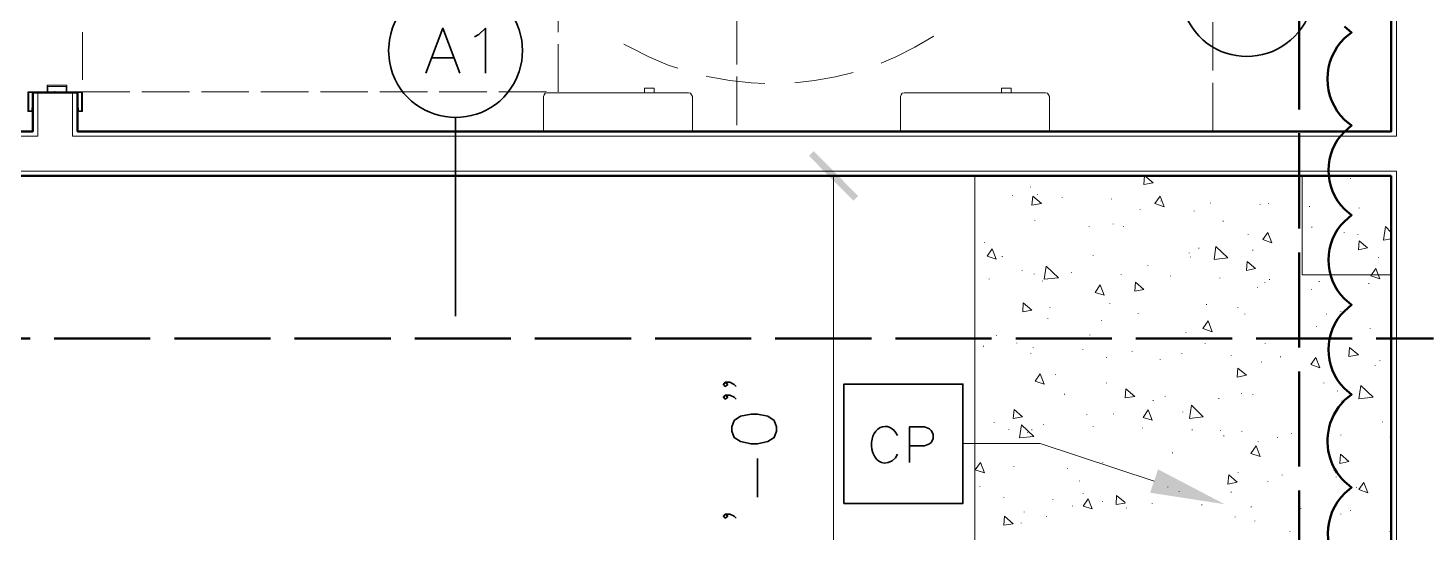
# Model space of a CAD drawing. Header units: inches. Extents: x 5 to 516, y -193 to 129.
# Drawn here: x 205.7 to 217.47, y 61.36 to 65.6 of the extents above; entities that cross this region are included whole.
import ezdxf

# ---------------------------------------------------------------- set-up
doc = ezdxf.new("R2010")
doc.units = ezdxf.units.IN
doc.header["$MEASUREMENT"] = 0
doc.linetypes.add('PDF_IMPORT', pattern=[1, 0.8, -0.2])
doc.layers.add('PDF2_Geometry', color=7, linetype='Continuous')
doc.layers.add('PDF2_Solid Fills', color=7, linetype='Continuous')

msp = doc.modelspace()

# ---------------------------------------------------------------- linework, layer by layer
at = {"layer": 'PDF2_Geometry', "lineweight": 9}
for points in [[(193.2120109, 57.3167486), (217.2020132, 57.3167486), (217.2020132, 64.4000825), (199.7420115, 64.4000825), (199.7420115, 82.3600838)], [(200.0353418, 64.6934141), (205.7853422, 64.6934141), (205.7853422, 65.0600811), (206.0753423, 65.0600811), (206.0753423, 64.6934141), (217.2020098, 64.6934141), (217.2020098, 70.3167479), (216.8353428, 70.3167479), (216.8353428, 70.6100812), (217.9520099, 70.6100812)]]:
    msp.add_lwpolyline(points, dxfattribs=at)
at = {"layer": 'PDF2_Geometry', "lineweight": 50}
for points in [[(217.1586816, 64.3600807), (199.7020135, 64.3600807), (199.7020135, 82.3167489)], [(200.0753469, 64.7334192), (205.742014, 64.7334192), (205.742014, 65.0600862), (206.1186807, 65.0600862), (206.1186807, 64.7334192), (217.1586816, 64.7334192), (217.1586816, 70.2767529), (216.8353479, 70.2767529), (216.8353479, 70.6500864), (217.992015, 70.6500864)], [(217.1586816, 57.3567503), (217.1586816, 64.3600841)], [(216.7653452, 64.0800819), (216.8253449, 64.0300814), (216.7653452, 63.9767485)], [(216.7653452, 63.3267486), (216.8253449, 63.2767481), (216.7653452, 63.2234153)], [(216.7653452, 62.5734154), (216.8253449, 62.5234149), (216.7653452, 62.4734152), (216.7153451, 62.4167483), (216.6753451, 62.3500818), (216.645345, 62.2800812)]]:
    msp.add_lwpolyline(points, dxfattribs=at)
at = {"layer": 'PDF2_Geometry', "linetype": 'PDF_IMPORT', "lineweight": 50, "ltscale": 1}
msp.add_lwpolyline([(216.3853458, 49.9167473), (216.3853458, 70.0434164)], dxfattribs=at)
at = {"layer": 'PDF2_Geometry', "linetype": 'PDF_IMPORT', "lineweight": 15, "ltscale": 0.5}
msp.add_lwpolyline([(210.1586811, 68.0667528), (206.1586756, 68.0667528), (206.1586807, 65.0667526), (210.1586759, 65.0667526), (210.1586811, 68.0667528)], dxfattribs=at)
at = {"layer": 'PDF2_Geometry', "linetype": 'PDF_IMPORT', "lineweight": 15, "ltscale": 0.51}
msp.add_lwpolyline([(211.6586812, 67.2334194), (211.6586812, 64.7334176), (215.6586834, 64.7334192), (215.6586815, 67.1567495)], dxfattribs=at)
at = {"layer": 'PDF2_Geometry', "lineweight": 35}
for points in [[(209.0453455, 65.2234163), (209.1886788, 65.600083), (209.3320122, 65.2234163)], [(209.4553458, 65.5267475), (209.4920124, 65.5467475), (209.5453458, 65.6000808), (209.5453458, 65.2234141)], [(209.8286797, 65.2367521), (209.852013, 65.3234187), (209.8586797, 65.4134187), (209.852013, 65.5000854), (209.8286797, 65.5867521)], [(208.7386796, 65.5000854), (208.7320129, 65.4134187), (208.7386796, 65.3234187)], [(209.0986766, 65.3500846), (209.2786767, 65.3500846)], [(209.2953455, 63.1800812), (209.2953455, 64.8500812)], [(211.5620151, 62.6267499), (211.5820151, 62.6067499), (211.5620151, 62.5900833), (211.5453484, 62.6067499), (211.5620151, 62.6267499), (211.5986817, 62.6267499), (211.6353484, 62.6067499), (211.6520151, 62.5900833)], [(211.5620151, 62.516751), (211.5820151, 62.5000844), (211.5620151, 62.4834177), (211.5453484, 62.5000844), (211.5620151, 62.516751), (211.5986817, 62.516751), (211.6353484, 62.5000844), (211.6520151, 62.4834177)], [(213.1086799, 61.9500802), (213.1086799, 62.2500803), (213.2353466, 62.2500803), (213.27868, 62.2334136), (213.2920133, 62.2200803), (213.30868, 62.1900803), (213.30868, 62.1500803), (213.2920133, 62.1200803), (213.27868, 62.1067469), (213.2353466, 62.0900802), (213.1086799, 62.0900802)], [(212.9653439, 61.9634179), (212.9920106, 61.9900846), (213.0086772, 62.0200846)], [(211.8320143, 61.6600818), (211.8320143, 61.9834152)], [(211.5620151, 61.5167509), (211.5820151, 61.5000843), (211.5620151, 61.4834176), (211.5453484, 61.5000843), (211.5620151, 61.5167509), (211.5986817, 61.5167509), (211.6353484, 61.5000843), (211.6520151, 61.4834176)]]:
    msp.add_lwpolyline(points, dxfattribs=at)
at = {"layer": 'PDF2_Geometry', "lineweight": 15}
for points in [[(212.8720127, 65.3067496), (212.9953461, 65.360083), (213.1553461, 65.440083), (213.3086794, 65.530083), (213.3153461, 65.5334163)], [(210.7086825, 65.4667499), (210.7586825, 65.4400832), (210.9186825, 65.3600832), (211.0820158, 65.2900832), (211.1620158, 65.2634165)], [(211.4020148, 65.1967507), (211.4253481, 65.190084), (211.5986815, 65.160084), (211.7786815, 65.140084), (211.8953481, 65.1367507)], [(212.1453484, 65.1400829), (212.3120151, 65.1600829), (212.4886818, 65.1900829), (212.6353485, 65.2267496)], [(205.7020089, 65.0667526), (205.7020089, 64.9000859), (205.7420089, 64.9000859)], [(205.862016, 65.0667526), (205.7020159, 65.0667526)], [(205.7353487, 64.9067461), (205.7086821, 64.9067461), (205.7086821, 65.0600794), (205.8686821, 65.0600794), (205.8686821, 65.1100794), (206.0220154, 65.1100794), (206.0220154, 65.0600794), (206.1520154, 65.0600794), (206.1520154, 64.9067461), (206.1253488, 64.9067461)], [(206.0286826, 65.0667504), (206.0286826, 65.1200837), (205.862016, 65.1200837), (205.862016, 65.0667504)], [(205.9286799, 65.0667526), (205.9286799, 65.0700859)], [(206.0286826, 65.0667526), (206.1586826, 65.0667526)], [(206.1586807, 65.0667526), (206.1586807, 64.9000859)], [(210.8820088, 65.0567496), (210.8820088, 65.0967496), (210.9653421, 65.0967496), (210.9653421, 65.0567496)], [(213.882009, 65.0567496), (213.882009, 65.0967496), (213.9653423, 65.0967496), (213.9653423, 65.0567496)], [(205.7353477, 64.9067523), (205.7353477, 64.9300856)], [(205.7353477, 64.9300813), (205.7420143, 64.9300813)], [(205.742014, 64.9000859), (205.742014, 64.9300859)], [(206.1186756, 64.9000813), (206.1186756, 64.9300813), (206.1253423, 64.9300813)], [(206.1186756, 64.9000859), (206.1586756, 64.9000859)], [(206.1253488, 64.9300813), (206.1253488, 64.906748)], [(212.8486769, 64.3600807), (212.0953435, 64.3600807)], [(212.4720154, 64.3600807), (212.4720154, 57.3567469)], [(214.6820104, 64.3567509), (214.6820104, 64.3600842)], [(215.0853443, 64.3600807), (215.0786777, 64.2867474)], [(215.0886809, 64.3600807), (215.1586809, 64.3000807)], [(214.1253494, 64.2634146), (214.1253494, 64.2667479)], [(215.0786779, 64.2867503), (215.1586779, 64.3000837)], [(216.8153453, 64.3367517), (216.8153453, 64.340085)], [(213.9753453, 64.193414), (213.9753453, 64.1967474)], [(214.1386819, 64.1134175), (214.1453486, 64.1900842), (214.2186819, 64.1267509)], [(214.1386822, 64.1134173), (214.2186822, 64.1267506)], [(214.185347, 64.2000804), (214.185347, 64.2034138)], [(214.392012, 64.1767514), (214.392012, 64.1800848)], [(214.8086787, 64.1634186), (214.8086787, 64.166752)], [(215.1720091, 64.1267509), (215.2153424, 64.1900842), (215.2486758, 64.1000842)], [(215.1720143, 64.1267501), (215.2486809, 64.1000834)], [(215.2220156, 64.1467493), (215.2220156, 64.1500826)], [(215.6386823, 64.1300799), (215.6386823, 64.1334132)], [(216.055349, 64.1167471), (216.055349, 64.1200804)], [(216.1253496, 64.1267501), (216.1253496, 64.1300834)], [(216.3853458, 64.193414), (216.3853458, 64.1967474)], [(215.0486758, 64.0767487), (215.0486758, 64.080082)], [(215.502011, 64.0634159), (215.502011, 64.0667492)], [(216.4720157, 64.1000845), (216.4720157, 64.1034178)], [(216.8886824, 64.0867517), (216.8886824, 64.090085)], [(214.1620112, 63.9800826), (214.1620112, 63.9834159)], [(214.6186763, 63.9334178), (214.6186763, 63.9367511)], [(214.8220115, 63.953417), (214.8220115, 63.9567503)], [(214.9086814, 63.9300812), (214.9086814, 63.9334145)], [(215.7453447, 63.976746), (215.7453447, 63.9800793)], [(216.4920149, 63.9267514), (216.4920149, 63.9300847)], [(216.7620141, 63.8834164), (216.7620141, 63.8867498)], [(217.0920136, 63.8200845), (217.1086803, 63.9334178), (217.1586803, 63.8834178)], [(213.7386781, 63.8000831), (213.7386781, 63.8034164)], [(215.6686804, 63.6567511), (215.6853471, 63.7667511), (215.7853471, 63.6700844)], [(215.9553463, 63.8634173), (215.9553463, 63.8667506)], [(216.078678, 63.8234189), (216.1553447, 63.7967522)], [(216.0786796, 63.8234164), (216.122013, 63.8834164), (216.1553463, 63.7967498)], [(216.8786794, 63.8634173), (216.8786794, 63.8667506)], [(216.8820158, 63.7367492), (216.8886824, 63.8134159), (216.9586824, 63.7534159)], [(217.0920109, 63.8200823), (217.1586776, 63.8300823)], [(213.7620139, 63.6834178), (213.8386805, 63.6600844)], [(213.7620155, 63.6834186), (213.8053488, 63.7467519), (213.8386822, 63.6600853)], [(213.8886822, 63.6800812), (213.8886822, 63.6834145)], [(214.652015, 63.6900842), (214.652015, 63.6934175)], [(215.4586828, 63.7100834), (215.4586828, 63.7134167)], [(215.4720156, 63.6767514), (215.4720156, 63.6800847)], [(215.5420162, 63.7500817), (215.5420162, 63.7534151)], [(215.6686777, 63.6567522), (215.7853444, 63.6700855)], [(215.9953447, 63.7334191), (215.9953447, 63.7367525)], [(216.8820092, 63.7367489), (216.9586759, 63.7534156)], [(217.0520125, 63.6734148), (217.0520125, 63.6767481)], [(214.0553489, 63.5600793), (214.0553489, 63.5634126)], [(214.1586814, 63.5334137), (214.1586814, 63.536747)], [(214.2420107, 63.4900844), (214.2586773, 63.6000844), (214.3620107, 63.5034178)], [(214.4720156, 63.5467465), (214.4720156, 63.5500798)], [(214.8886823, 63.5300839), (214.8886823, 63.5334172)], [(215.1120167, 63.6034142), (215.1120167, 63.6067476)], [(215.9420132, 63.5634161), (215.9486799, 63.6400828), (216.0186799, 63.5800828)], [(215.9420135, 63.5634159), (216.0186802, 63.5800825)], [(216.9853502, 63.5200852), (217.0286835, 63.5800853), (217.0620169, 63.4934186)], [(213.7786833, 63.4900855), (213.7786833, 63.4934188)], [(214.2286819, 63.4734161), (214.2286819, 63.4767495)], [(214.2420147, 63.4900855), (214.3620147, 63.5034188)], [(214.6686793, 63.3800806), (214.7120126, 63.443414), (214.7453459, 63.3567473)], [(215.0020107, 63.3900831), (215.0086774, 63.4667497), (215.0786774, 63.4034164)], [(215.3020124, 63.5167511), (215.3020124, 63.5200844)], [(215.7186791, 63.5000817), (215.7186791, 63.5034151)], [(216.035343, 63.420085), (216.035343, 63.4234183)], [(216.0953474, 63.4600833), (216.0953474, 63.4634167)], [(216.1353458, 63.4867489), (216.1353458, 63.4900823)], [(216.5520125, 63.4700863), (216.5520125, 63.4734197)], [(216.9686792, 63.4534169), (216.9686792, 63.4567503)], [(216.9853486, 63.5200809), (217.0620152, 63.4934142)], [(214.6686776, 63.3800798), (214.7453443, 63.3567465)], [(215.002011, 63.3900828), (215.0786777, 63.4034161)], [(216.4886783, 63.4034156), (216.4886783, 63.4067489)], [(214.0620117, 63.21675), (214.0653451, 63.2934167), (214.1386784, 63.2300833)], [(214.0620153, 63.2167497), (214.1386819, 63.2300831)], [(214.2886795, 63.2534183), (214.2886795, 63.2567516)], [(214.7920161, 63.2834137), (214.7920161, 63.286747)], [(215.0320132, 63.2000803), (215.0320132, 63.2034137)], [(215.6053436, 63.2767473), (215.6053436, 63.2800806)], [(215.8686764, 63.2500817), (215.8686764, 63.253415)], [(215.9286807, 63.1967505), (215.9286807, 63.2000839)], [(216.6153466, 63.1967505), (216.6153466, 63.2000839)], [(216.7353485, 63.2167497), (216.7353485, 63.2200831)], [(214.2720101, 63.160082), (214.2720101, 63.1634153)], [(214.7220156, 63.1434126), (214.7220156, 63.1467459)], [(215.575343, 63.0767494), (215.6186763, 63.1400828), (215.6520097, 63.0500828)], [(215.5753482, 63.0767486), (215.6520148, 63.050082)], [(216.5286835, 63.0900814), (216.5286835, 63.0934147)], [(216.982012, 63.0767486), (216.982012, 63.080082)], [(213.8420106, 63.0167511), (213.8420106, 63.0200844)], [(214.0120139, 62.9534169), (214.0120139, 62.9567502)], [(214.6253494, 63.0200809), (214.6253494, 63.0234142)], [(215.4320105, 63.0400868), (215.4320105, 63.0434202)], [(215.5953474, 62.9500803), (215.5953474, 62.9534137)], [(216.0986772, 62.9467505), (216.0986772, 62.9500838)], [(213.7320117, 62.9267513), (213.7320117, 62.9300847)], [(214.1286792, 62.866747), (214.1286792, 62.8700803)], [(214.1486784, 62.9134185), (214.1486784, 62.9167519)], [(214.5653451, 62.8967492), (214.5653451, 62.9000825)], [(214.7653438, 62.8300852), (214.7653438, 62.8334185)], [(214.9820118, 62.8800798), (214.9820118, 62.8834131)], [(215.3986785, 62.866747), (215.3986785, 62.8700803)], [(215.8120154, 62.8500844), (215.8120154, 62.8534177)], [(216.2286821, 62.8367516), (216.2286821, 62.8400849)], [(216.4820135, 62.773415), (216.5253469, 62.833415), (216.5586802, 62.7467483)], [(216.8020122, 62.8400817), (216.8086789, 62.9167483), (216.8820122, 62.8567483)], [(216.8020125, 62.8400814), (216.8820125, 62.8567481)], [(215.2153424, 62.8134158), (215.2153424, 62.8167491)], [(215.8620097, 62.6667486), (215.8686764, 62.7434153), (215.9420097, 62.6834153)], [(216.0686818, 62.7934166), (216.0686818, 62.79675)], [(216.4820119, 62.7734174), (216.5586786, 62.7467508)], [(216.6453488, 62.8200822), (216.6453488, 62.8234155)], [(217.0220103, 62.7634145), (217.0220103, 62.7667478)], [(217.0620155, 62.8067494), (217.0620155, 62.8100827)], [(214.1653478, 62.6334163), (214.2420145, 62.610083)], [(214.1653494, 62.6334172), (214.2086827, 62.6967505), (214.2420161, 62.6100838)], [(214.3353443, 62.6867475), (214.3353443, 62.6900808)], [(214.7653438, 62.616747), (214.7653438, 62.6200803)], [(215.8620168, 62.6667483), (215.9420168, 62.683415)], [(216.5920108, 62.616747), (216.5920108, 62.6200803)], [(216.8853485, 62.4867478), (216.9020152, 62.5967478), (217.0053486, 62.5000811)], [(214.4120112, 62.5234174), (214.4120112, 62.5267507)], [(214.922014, 62.4934155), (214.9286806, 62.5700822), (215.002014, 62.5067488)], [(214.9220142, 62.4934152), (215.0020142, 62.5067486)], [(215.1586815, 62.4700862), (215.1586815, 62.4734196)], [(215.2586774, 62.5034182), (215.2586774, 62.5067516)], [(215.7086829, 62.4867488), (215.7086829, 62.4900822)], [(215.8986785, 62.5300838), (215.8986785, 62.5334171)], [(215.9953447, 62.5200808), (215.9953447, 62.5234142)], [(216.7053464, 62.550083), (216.7053464, 62.5534163)], [(216.8853458, 62.4867488), (217.0053458, 62.5000822)], [(213.9820115, 62.3200824), (213.9886781, 62.3967491), (214.0586781, 62.3334158)], [(214.5986771, 62.3534141), (214.5986771, 62.3567475)], [(214.8253481, 62.3567507), (214.8253481, 62.3600841)], [(215.0720132, 62.3300792), (215.1153465, 62.3934125), (215.1486798, 62.3067458)], [(215.4053449, 62.3734201), (215.4053449, 62.3767534)], [(215.4620154, 62.3200843), (215.478682, 62.4334177), (215.578682, 62.3334177)], [(216.7420149, 62.4667497), (216.7420149, 62.470083)], [(213.8220114, 62.2867502), (213.8220114, 62.2900835)], [(213.9820117, 62.3200822), (214.0586784, 62.3334155)], [(214.0353456, 62.156751), (214.0520123, 62.266751), (214.1553456, 62.1700843)], [(214.2353483, 62.2700808), (214.2353483, 62.2734141)], [(214.652015, 62.2534182), (214.652015, 62.2567515)], [(215.0686817, 62.2400854), (215.0686817, 62.2434187)], [(215.0720115, 62.3300852), (215.1486782, 62.3067518)], [(215.4620127, 62.3200822), (215.5786793, 62.3334155)], [(217.0853445, 62.2900868), (217.0853445, 62.2934201)], [(213.9453499, 62.2267458), (213.9453499, 62.2300792)], [(214.0353429, 62.1567521), (214.1553429, 62.1700854)], [(214.1020136, 62.2000803), (214.1020136, 62.2034136)], [(214.1386822, 62.223416), (214.1386822, 62.2267494)], [(215.4853484, 62.223416), (215.4853484, 62.2267494)], [(215.7220157, 62.2200862), (215.7220157, 62.2234196)], [(215.752011, 62.1734147), (215.752011, 62.176748)], [(215.9020151, 62.2100832), (215.9020151, 62.2134166)], [(216.0386796, 62.1267499), (216.0386796, 62.1300832)], [(216.2020097, 62.1567521), (216.2020097, 62.1600854)], [(216.3186818, 62.1934139), (216.3186818, 62.1967472)], [(216.7353485, 62.1800811), (216.7353485, 62.1834144)], [(217.1486786, 62.1634185), (217.1486786, 62.1667518)], [(215.1653479, 61.7934165), (214.2086812, 62.1100832), (213.5586811, 62.1100832)], [(215.3186818, 62.0300838), (215.3186818, 62.0334171)], [(215.9786769, 62.026748), (216.0220103, 62.0900813), (216.0553436, 62.0000813)], [(215.9786821, 62.0267472), (216.0553487, 62.0000805)], [(216.7253453, 61.9434141), (216.7320119, 62.0200808), (216.8020119, 61.9600808)], [(213.6620112, 61.8900827), (213.7386778, 61.863416)], [(213.6620128, 61.8900802), (213.7053461, 61.9500802), (213.7386795, 61.8634136)], [(213.9853483, 61.9134185), (213.9853483, 61.9167518)], [(214.4386768, 61.8967491), (214.4386768, 61.9000824)], [(214.7353484, 61.9500802), (214.7353484, 61.9534136)], [(216.6786808, 61.8834163), (216.6786808, 61.8867496)], [(216.7253455, 61.9434138), (216.8020122, 61.9600805)], [(214.5386795, 61.7934165), (214.5386795, 61.7967499)], [(215.785343, 61.7700808), (215.8620097, 61.7867474)], [(215.7853495, 61.770081), (215.7920162, 61.8467477), (215.8620162, 61.7867477)], [(215.872013, 61.8634171), (215.872013, 61.8667504)], [(216.122013, 61.7900867), (216.122013, 61.7934201)], [(216.2420149, 61.8434179), (216.2420149, 61.8467512)], [(216.6953502, 61.8267485), (216.6953502, 61.8300819)], [(216.8853475, 61.7234136), (216.9286808, 61.7834136), (216.9620141, 61.6967469)], [(213.7020095, 61.7467518), (213.7020095, 61.7500851)], [(213.902015, 61.6534154), (213.902015, 61.6567488)], [(214.5686817, 61.6867474), (214.5686817, 61.6900808)], [(214.8453438, 61.596748), (214.8486771, 61.6734146), (214.9220104, 61.6134146)], [(215.2820132, 61.7434152), (215.2820132, 61.7467485)], [(215.3753495, 61.7067534), (215.3753495, 61.7100867)], [(215.8120154, 61.7000802), (215.8120154, 61.7034136)], [(216.8653466, 61.7400854), (216.8653466, 61.7434187)], [(216.8853458, 61.723416), (216.9620125, 61.6967493)], [(214.0720115, 61.5334135), (214.0720115, 61.5367469)], [(214.3153451, 61.6400827), (214.3153451, 61.643416)], [(214.478682, 61.5834149), (214.478682, 61.5867482)], [(214.5686817, 61.5834149), (214.6453484, 61.5600816)], [(214.5686833, 61.5834157), (214.6120167, 61.6467491), (214.64535, 61.5600824)], [(214.7320118, 61.6234201), (214.7320118, 61.6267534)], [(214.8453473, 61.5967477), (214.922014, 61.610081)], [(214.9320104, 61.5667523), (214.9320104, 61.5700856)], [(215.1486785, 61.6067507), (215.1486785, 61.610084)], [(215.5653452, 61.5934179), (215.5653452, 61.5967512)], [(215.9820119, 61.5767485), (215.9820119, 61.5800818)], [(216.3986786, 61.5634157), (216.3986786, 61.566749)], [(216.8153453, 61.5467463), (216.8153453, 61.5500797)], [(213.9020147, 61.4234149), (213.9086814, 61.5000816), (213.9820147, 61.4367482)], [(213.902015, 61.4234146), (213.982015, 61.4367479)], [(214.0486757, 61.440084), (214.0486757, 61.4434173)], [(214.2620139, 61.4934152), (214.2620139, 61.4967485)], [(215.8453474, 61.4900854), (215.8453474, 61.4934187)], [(216.0120141, 61.4567534), (216.0120141, 61.4600867)], [(216.7353485, 61.5167509), (216.7353485, 61.5200843)], [(216.305349, 61.3700834), (216.305349, 61.3734168)], [(217.1453488, 61.3700834), (217.1453488, 61.3734168)]]:
    msp.add_lwpolyline(points, dxfattribs=at)
at = {"layer": 'PDF2_Geometry', "lineweight": 50}
for points in [[(216.7653452, 65.6134148), (216.8253449, 65.5634152), (216.7653452, 65.5167487, 0.4165055502), (216.7653452, 64.8300819), (216.8253449, 64.7834155), (216.7653452, 64.7300818)], [(216.7653452, 61.7900816), (216.8253449, 61.740082), (216.7686784, 61.6934147, 0.4229070575), (216.7686784, 61.0167484), (216.8253449, 60.9667478), (216.7686784, 60.9200814, 0.4269379864), (216.7686784, 60.2534147), (216.8253449, 60.2067482), (216.7686784, 60.1600817, 0.4249379159), (216.7686784, 59.4900818), (216.8253449, 59.4434153), (216.7653452, 59.393414)]]:
    msp.add_lwpolyline(points, format="xyb", dxfattribs=at)
at = {"layer": 'PDF2_Geometry', "lineweight": 15}
for points in [[(211.2853427, 64.7334192), (211.2853427, 65.0267526), (211.278676, 65.0400859), (211.268676, 65.0534192), (211.2520093, 65.0567526), (210.0653426, 65.0567526), (210.0486759, 65.0534192), (210.0386758, 65.0400859), (210.0353426, 65.0267526), (210.0353426, 64.7334192)], [(214.2853429, 64.7334192), (214.2853429, 65.0267526), (214.2786762, 65.0400859), (214.2686762, 65.0534192), (214.2520096, 65.0567526), (213.0653429, 65.0567526), (213.0486761, 65.0534192), (213.0386761, 65.0400859), (213.0353428, 65.0267526), (213.0353428, 64.7334192)], [(213.6586813, 64.3600807), (213.6586813, 57.3567469), (217.1586816, 57.3567469), (217.1586816, 64.3600807)], [(216.4086816, 64.3600807), (216.4086816, 63.5267473), (217.1586816, 63.5267473), (217.1586816, 64.3600807)]]:
    msp.add_lwpolyline(points, close=True, dxfattribs=at)
at = {"layer": 'PDF2_Geometry', "linetype": 'PDF_IMPORT', "lineweight": 50, "ltscale": 1.01}
msp.add_lwpolyline([(199.8620155, 62.9934153), (217.5120112, 62.9934153)], dxfattribs=at)
at = {"layer": 'PDF2_Geometry', "lineweight": 35}
for points in [[(212.5586785, 61.6067507), (212.5586785, 62.610084), (213.5586786, 62.610084), (213.5586786, 61.6067507)], [(211.6153462, 62.213413), (211.6353462, 62.1600797), (211.6886796, 62.1267464), (211.7786796, 62.1067464), (211.8320129, 62.1067464), (211.9186796, 62.1267464), (211.9720129, 62.1600797), (211.9920129, 62.213413), (211.9920129, 62.2500797), (211.9720129, 62.3034131), (211.9186796, 62.3400797), (211.8320129, 62.3567464), (211.7786796, 62.3567464), (211.6886796, 62.3400797), (211.6353462, 62.3034131), (211.6153462, 62.2500797)]]:
    msp.add_lwpolyline(points, close=True, dxfattribs=at)
msp.add_ellipse((212.9075135, 62.0960683), major_axis=(-0.0028415, 0.1583925), ratio=0.7467931979, start_param=5.2334664417, end_param=8.048210581, dxfattribs=at)
for points in [[(209.8286797, 65.5867521), (209.6382352, 66.1454188), (208.8428463, 66.081141), (208.7386796, 65.5000854)], [(216.5020092, 65.8367516), (216.3881204, 65.253196), (215.6095647, 65.1899182), (215.4120091, 65.7534182)], [(208.7386796, 65.3234187), (208.8428463, 64.7424187), (209.6382352, 64.6780853), (209.8286797, 65.2367521)], [(212.7920105, 62.0634179), (212.8146217, 61.9754179), (212.8693994, 61.9143068), (212.9653439, 61.9634179)]]:
    msp.add_open_spline(points, degree=3, dxfattribs=at)
at = {"layer": 'PDF2_Geometry', "lineweight": 50}
for points in [[(216.7653452, 64.7300818), (216.5852338, 64.5623037), (216.5854559, 64.2505819), (216.7653452, 64.0800819)], [(216.7653452, 63.9767485), (216.5852338, 63.8089705), (216.5854559, 63.4972487), (216.7653452, 63.3267486)], [(216.7653452, 63.2234153), (216.5852338, 63.0556372), (216.5854559, 62.7439154), (216.7653452, 62.5734154)], [(216.645345, 62.2800812), (216.5916781, 62.1076925), (216.6328451, 61.915915), (216.7653452, 61.7900816)]]:
    msp.add_open_spline(points, degree=3, dxfattribs=at)
at = {"layer": 'PDF2_Solid Fills', "lineweight": 35, "transparency": 33554559}
for points in [[(212.6786805, 64.1900842), (212.2653471, 64.5267509), (212.3053471, 64.5667509)], [(212.6386821, 64.1500858), (212.6786821, 64.1900858), (212.2653487, 64.5267525)], [(215.1986798, 61.8934125), (215.7586799, 61.6000791), (215.1320132, 61.6967458)]]:
    msp.add_solid(points, dxfattribs=at)

doc.saveas('drawing.dxf')
